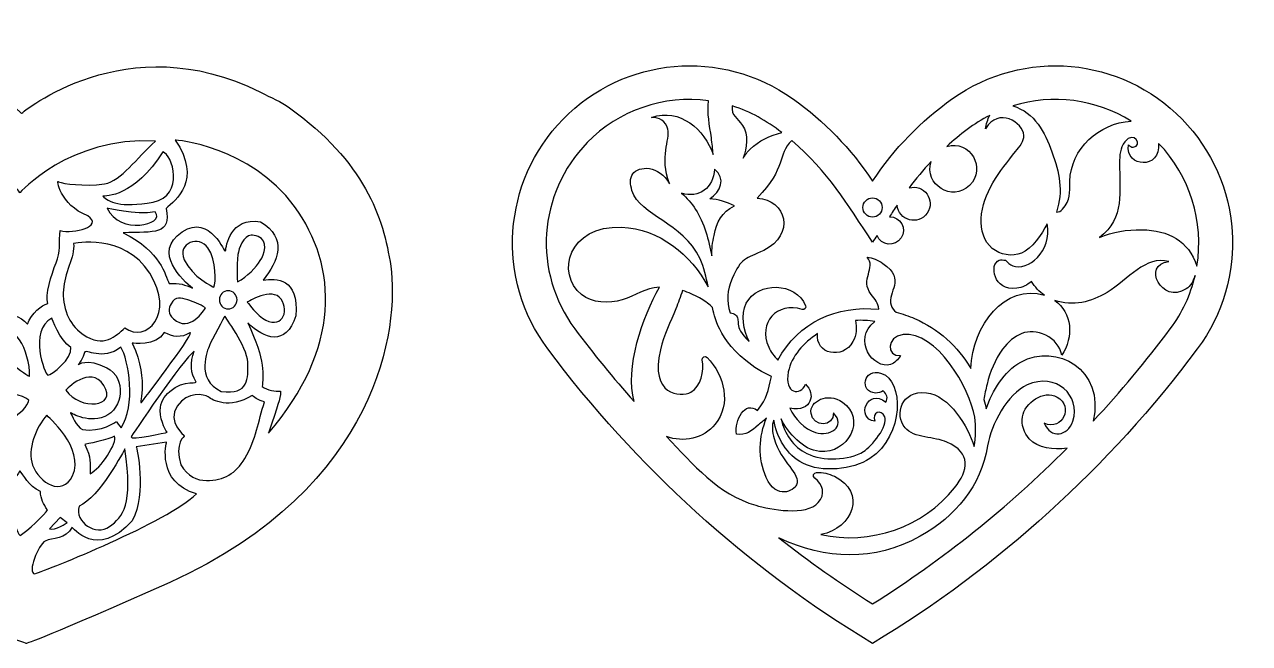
# Model space of a CAD drawing. Header units: centimetres. Extents: x 1 to 127, y -92 to 6.
# Drawn here: x 35.93 to 57.13, y -5.13 to 5.58 of the extents above; entities that cross this region are included whole.
import ezdxf

# ---------------------------------------------------------------- set-up
doc = ezdxf.new("R2010")
doc.units = ezdxf.units.CM
doc.header["$MEASUREMENT"] = 0
doc.layers.add('layer 1', color=7, linetype='Continuous')

msp = doc.modelspace()

# ---------------------------------------------------------------- linework, layer by layer
at = {"layer": 'layer 1', "color": 250}
for points, knots in [([(38.44755, -4.07428), (42.09797, -2.4166), (42.41359, 0.36562), (42.27171, 1.39655), (42.27171, 1.39655), (42.14091, 2.25882), (41.82323, 3.19906), (40.51609, 4.14173), (40.51609, 4.14173), (40.37378, 4.24435), (40.19772, 4.3185), (40.01599, 4.41005), (40.01599, 4.41005), (37.68978, 5.58197), (35.88168, 4.04417), (35.88168, 4.04417), (35.88168, 4.04417), (34.71781, 5.18719), (31.34948, 5.40455), (29.89464, 2.96204), (29.89464, 2.96204), (28.48385, 0.38734), (30.03572, -1.5525), (31.12908, -2.68113), (31.12908, -2.68113), (32.22243, -3.80976), (35.96103, -5.13237), (35.96103, -5.13237), (35.96103, -5.13237), (35.96103, -5.13237), (36.31603, -5.02723), (38.44755, -4.07428)], [0, 0, 0, 0, 0.11111111, 0.11111111, 0.11111111, 0.11111111, 0.22222222, 0.22222222, 0.22222222, 0.22222222, 0.33333333, 0.33333333, 0.33333333, 0.33333333, 0.44444444, 0.44444444, 0.44444444, 0.44444444, 0.55555556, 0.55555556, 0.55555556, 0.55555556, 0.66666667, 0.66666667, 0.66666667, 0.66666667, 0.77777778, 0.77777778, 0.77777778, 0.77777778, 1, 1, 1, 1]), ([(44.98939, -0.03366), (46.51681, -2.07951), (48.42521, -3.81083), (50.60971, -5.13237), (50.60971, -5.13237), (52.7942, -3.81083), (54.70268, -2.07951), (56.23008, -0.03366), (56.23008, -0.03366), (57.13364, 1.17657), (57.02147, 2.86449), (55.96575, 3.94455), (55.96575, 3.94455), (54.91003, 5.02461), (53.22508, 5.17516), (51.99459, 4.2994), (51.99459, 4.2994), (51.43593, 3.9018), (50.98897, 3.44004), (50.60971, 2.86876), (50.60971, 2.86876), (50.23047, 3.44004), (49.7835, 3.9018), (49.22484, 4.2994), (49.22484, 4.2994), (47.99433, 5.17516), (46.30944, 5.02461), (45.25373, 3.94455), (45.25373, 3.94455), (44.19799, 2.86449), (44.08584, 1.17657), (44.98939, -0.03366)], [0, 0, 0, 0, 0.11111111, 0.11111111, 0.11111111, 0.11111111, 0.22222222, 0.22222222, 0.22222222, 0.22222222, 0.33333333, 0.33333333, 0.33333333, 0.33333333, 0.44444444, 0.44444444, 0.44444444, 0.44444444, 0.55555556, 0.55555556, 0.55555556, 0.55555556, 0.66666667, 0.66666667, 0.66666667, 0.66666667, 0.77777778, 0.77777778, 0.77777778, 0.77777778, 1, 1, 1, 1]), ([(46.92158, 1.0334), (46.62912, 0.52639), (46.32003, -0.36721), (46.48333, -0.94499), (46.48333, -0.94499), (46.12304, -0.53905), (45.78141, -0.11971), (45.45667, 0.31523), (45.45667, 0.31523), (44.72499, 1.2953), (44.81579, 2.66225), (45.67075, 3.53688), (45.67075, 3.53688), (46.21744, 4.09617), (46.99559, 4.36523), (47.77096, 4.2631), (47.77096, 4.2631), (47.74282, 4.04413), (47.78992, 3.83644), (47.82038, 3.61914), (47.82038, 3.61914), (47.83385, 3.52309), (47.84151, 3.42668), (47.85079, 3.33029), (47.85079, 3.33029), (47.70672, 3.76242), (47.27397, 4.14412), (46.78674, 3.97383), (46.78674, 3.97383), (46.92002, 3.97941), (47.03311, 3.90523), (47.0652, 3.77228), (47.0652, 3.77228), (47.1133, 3.57297), (46.91644, 3.30749), (47.09765, 2.82294), (47.09765, 2.82294), (46.91765, 3.1583), (46.55804, 3.13598), (46.45856, 2.99802), (46.45856, 2.99802), (46.40656, 2.9259), (46.41418, 2.80897), (46.44625, 2.71072), (46.44625, 2.71072), (46.59458, 2.25638), (47.32188, 2.16334), (47.62417, 1.52868), (47.62417, 1.52868), (47.69656, 1.37669), (47.73165, 1.20852), (47.76313, 1.03855), (47.76313, 1.03855), (47.47639, 1.59655), (46.91445, 2.0493), (46.26573, 2.07367), (46.26573, 2.07367), (45.33963, 2.10845), (45.1274, 1.26671), (45.57207, 0.90804), (45.57207, 0.90804), (45.75865, 0.75753), (46.0437, 0.74382), (46.27805, 0.81773), (46.27805, 0.81773), (46.51374, 0.89206), (46.6701, 1.02259), (46.92158, 1.0334)], [0, 0, 0, 0, 0.05555556, 0.05555556, 0.05555556, 0.05555556, 0.11111111, 0.11111111, 0.11111111, 0.11111111, 0.16666667, 0.16666667, 0.16666667, 0.16666667, 0.22222222, 0.22222222, 0.22222222, 0.22222222, 0.27777778, 0.27777778, 0.27777778, 0.27777778, 0.33333333, 0.33333333, 0.33333333, 0.33333333, 0.38888889, 0.38888889, 0.38888889, 0.38888889, 0.44444444, 0.44444444, 0.44444444, 0.44444444, 0.5, 0.5, 0.5, 0.5, 0.55555556, 0.55555556, 0.55555556, 0.55555556, 0.61111111, 0.61111111, 0.61111111, 0.61111111, 0.66666667, 0.66666667, 0.66666667, 0.66666667, 0.72222222, 0.72222222, 0.72222222, 0.72222222, 0.77777778, 0.77777778, 0.77777778, 0.77777778, 0.83333333, 0.83333333, 0.83333333, 0.83333333, 0.88888889, 0.88888889, 0.88888889, 0.88888889, 1, 1, 1, 1]), ([(53.89958, 2.38634), (53.8695, 2.3505), (53.83834, 2.33579), (53.79152, 2.3354), (53.79152, 2.3354), (53.91613, 2.70013), (53.84226, 3.01456), (53.7143, 3.378), (53.7143, 3.378), (53.59423, 3.71902), (53.41766, 4.05454), (53.03931, 4.1736), (53.03931, 4.1736), (53.72725, 4.38626), (54.47362, 4.28988), (55.08497, 3.90942), (55.08497, 3.90942), (54.53052, 3.8752), (54.03867, 3.43702), (54.0244, 2.86601), (54.0244, 2.86601), (54.0193, 2.66211), (54.03766, 2.55096), (53.89958, 2.38634)], [0, 0, 0, 0, 0.14285714, 0.14285714, 0.14285714, 0.14285714, 0.28571429, 0.28571429, 0.28571429, 0.28571429, 0.42857143, 0.42857143, 0.42857143, 0.42857143, 0.57142857, 0.57142857, 0.57142857, 0.57142857, 0.71428571, 0.71428571, 0.71428571, 0.71428571, 1, 1, 1, 1]), ([(48.81189, -0.00326), (48.62036, 0.42369), (48.95502, 0.78487), (49.39354, 0.65111), (49.39354, 0.65111), (49.43206, 0.63936), (49.46689, 0.67774), (49.45144, 0.71496), (49.45144, 0.71496), (49.28109, 1.12647), (48.61972, 1.13817), (48.42412, 0.75612), (48.42412, 0.75612), (48.32388, 0.56031), (48.37449, 0.28486), (48.47608, 0.09613), (48.47608, 0.09613), (48.17414, 0.37208), (48.34586, 0.46087), (48.23803, 0.55582), (48.23803, 0.55582), (48.2151, 0.576), (48.17975, 0.58711), (48.14772, 0.59276), (48.14772, 0.59276), (48.07095, 0.79548), (48.09768, 0.98404), (48.18057, 1.1838), (48.18057, 1.1838), (48.33425, 1.5542), (48.41791, 1.5234), (48.72645, 1.67221), (48.72645, 1.67221), (49.27935, 1.93888), (49.1169, 2.55665), (48.61254, 2.57578), (48.61254, 2.57578), (49.12691, 3.11113), (48.9556, 3.31928), (49.21017, 3.57293), (49.21017, 3.57293), (49.8447, 3.03582), (50.16404, 2.48562), (50.60971, 1.81431), (50.60971, 1.81431), (50.63553, 1.8532), (50.66135, 1.89207), (50.68717, 1.93097), (50.68717, 1.93097), (50.75724, 1.75307), (50.99849, 1.72753), (51.10426, 1.88681), (51.10426, 1.88681), (51.21002, 2.04612), (51.09279, 2.25856), (50.90166, 2.25405), (50.90166, 2.25405), (50.94643, 2.3215), (50.9912, 2.38891), (51.03597, 2.45636), (51.03597, 2.45636), (51.05734, 2.18854), (51.40306, 2.09576), (51.5557, 2.31684), (51.5557, 2.31684), (51.70835, 2.53795), (51.49901, 2.82833), (51.24104, 2.7534), (51.24104, 2.7534), (51.35956, 2.91332), (51.48666, 3.06462), (51.62376, 3.20894), (51.62376, 3.20894), (51.49548, 2.80935), (51.98761, 2.50455), (52.28817, 2.79743), (52.28817, 2.79743), (52.58877, 3.09031), (52.29689, 3.59015), (51.89412, 3.47232), (51.89412, 3.47232), (52.12063, 3.67656), (52.36507, 3.86968), (52.63732, 4.0096), (52.63732, 4.0096), (52.6019, 3.93714), (52.57869, 3.85342), (52.56563, 3.77881), (52.56563, 3.77881), (52.78554, 4.15765), (53.21763, 3.88623), (53.22884, 3.66342), (53.22884, 3.66342), (53.23376, 3.56578), (53.15675, 3.47137), (53.08495, 3.3819), (53.08495, 3.3819), (52.81902, 3.05049), (52.50714, 2.65812), (52.49067, 2.22463), (52.49067, 2.22463), (52.48336, 2.03219), (52.53639, 1.82486), (52.68124, 1.70541), (52.68124, 1.70541), (52.81522, 1.59492), (53.02769, 1.55961), (53.1861, 1.62333), (53.1861, 1.62333), (53.36585, 1.69562), (53.5452, 1.95652), (53.62935, 2.13223), (53.62935, 2.13223), (53.72974, 1.64614), (53.29, 1.30963), (53.03644, 1.40604), (53.03644, 1.40604), (52.98794, 1.4245), (52.94441, 1.46062), (52.90987, 1.50031), (52.90987, 1.50031), (52.87382, 1.50796), (52.83173, 1.51226), (52.79928, 1.50031), (52.79928, 1.50031), (52.62783, 1.43711), (52.69567, 0.96364), (53.10849, 1.01562), (53.10849, 1.01562), (53.20479, 1.02776), (53.29006, 1.07246), (53.36114, 1.132), (53.36114, 1.132), (53.41899, 1.03941), (53.49378, 0.95697), (53.5849, 0.89594), (53.5849, 0.89594), (52.90171, 1.11048), (52.33804, 0.36606), (52.31008, -0.36996), (52.31008, -0.36996), (52.08554, 0.01102), (51.7453, 0.31583), (51.33858, 0.49201), (51.33858, 0.49201), (51.23476, 0.53699), (51.12712, 0.57343), (51.01713, 0.60101), (51.01713, 0.60101), (50.97737, 0.63508), (50.94548, 0.6763), (50.93109, 0.72247), (50.93109, 0.72247), (50.85606, 0.9631), (51.20626, 1.1587), (50.7893, 1.44665), (50.7893, 1.44665), (50.7039, 1.50563), (50.61329, 1.54039), (50.51664, 1.55572), (50.51664, 1.55572), (50.6807, 1.36629), (50.38384, 1.16894), (50.58642, 0.91008), (50.58642, 0.91008), (50.65209, 0.82615), (50.70884, 0.76301), (50.71796, 0.65361), (50.71796, 0.65361), (49.99348, 0.72792), (49.32228, 0.4319), (48.97265, -0.22582), (48.97265, -0.22582), (48.90613, -0.16207), (48.85029, -0.08891), (48.81189, -0.00326)], [0, 0, 0, 0, 0.02222222, 0.02222222, 0.02222222, 0.02222222, 0.04444444, 0.04444444, 0.04444444, 0.04444444, 0.06666667, 0.06666667, 0.06666667, 0.06666667, 0.08888889, 0.08888889, 0.08888889, 0.08888889, 0.11111111, 0.11111111, 0.11111111, 0.11111111, 0.13333333, 0.13333333, 0.13333333, 0.13333333, 0.15555556, 0.15555556, 0.15555556, 0.15555556, 0.17777778, 0.17777778, 0.17777778, 0.17777778, 0.2, 0.2, 0.2, 0.2, 0.22222222, 0.22222222, 0.22222222, 0.22222222, 0.24444444, 0.24444444, 0.24444444, 0.24444444, 0.26666667, 0.26666667, 0.26666667, 0.26666667, 0.28888889, 0.28888889, 0.28888889, 0.28888889, 0.31111111, 0.31111111, 0.31111111, 0.31111111, 0.33333333, 0.33333333, 0.33333333, 0.33333333, 0.35555556, 0.35555556, 0.35555556, 0.35555556, 0.37777778, 0.37777778, 0.37777778, 0.37777778, 0.4, 0.4, 0.4, 0.4, 0.42222222, 0.42222222, 0.42222222, 0.42222222, 0.44444444, 0.44444444, 0.44444444, 0.44444444, 0.46666667, 0.46666667, 0.46666667, 0.46666667, 0.48888889, 0.48888889, 0.48888889, 0.48888889, 0.51111111, 0.51111111, 0.51111111, 0.51111111, 0.53333333, 0.53333333, 0.53333333, 0.53333333, 0.55555556, 0.55555556, 0.55555556, 0.55555556, 0.57777778, 0.57777778, 0.57777778, 0.57777778, 0.6, 0.6, 0.6, 0.6, 0.62222222, 0.62222222, 0.62222222, 0.62222222, 0.64444444, 0.64444444, 0.64444444, 0.64444444, 0.66666667, 0.66666667, 0.66666667, 0.66666667, 0.68888889, 0.68888889, 0.68888889, 0.68888889, 0.71111111, 0.71111111, 0.71111111, 0.71111111, 0.73333333, 0.73333333, 0.73333333, 0.73333333, 0.75555556, 0.75555556, 0.75555556, 0.75555556, 0.77777778, 0.77777778, 0.77777778, 0.77777778, 0.8, 0.8, 0.8, 0.8, 0.82222222, 0.82222222, 0.82222222, 0.82222222, 0.84444444, 0.84444444, 0.84444444, 0.84444444, 0.86666667, 0.86666667, 0.86666667, 0.86666667, 0.88888889, 0.88888889, 0.88888889, 0.88888889, 0.91111111, 0.91111111, 0.91111111, 0.91111111, 0.93333333, 0.93333333, 0.93333333, 0.93333333, 0.95555556, 0.95555556, 0.95555556, 0.95555556, 1, 1, 1, 1]), ([(48.49284, 3.42353), (48.44617, 3.37736), (48.40465, 3.32575), (48.36831, 3.27067), (48.36831, 3.27067), (48.435, 3.43839), (48.46823, 3.67995), (48.35984, 3.83578), (48.35984, 3.83578), (48.27017, 3.9647), (48.16175, 3.99822), (48.18229, 4.17293), (48.18229, 4.17293), (48.49905, 4.0747), (48.77697, 3.91358), (49.03816, 3.71196), (49.03816, 3.71196), (48.83786, 3.66204), (48.63974, 3.56891), (48.49284, 3.42353)], [0, 0, 0, 0, 0.16666667, 0.16666667, 0.16666667, 0.16666667, 0.33333333, 0.33333333, 0.33333333, 0.33333333, 0.5, 0.5, 0.5, 0.5, 0.66666667, 0.66666667, 0.66666667, 0.66666667, 1, 1, 1, 1]), ([(35.38536, -0.26287), (35.31562, -0.42239), (34.78187, -0.56041), (34.67603, -0.49405), (34.67603, -0.49405), (34.5702, -0.42769), (34.41743, 0.05831), (34.44823, 0.1815), (34.44823, 0.1815), (34.48674, 0.25162), (34.80567, 0.21037), (34.8442, 0.77105), (34.8442, 0.77105), (34.83752, 1.13268), (34.66821, 1.387), (34.66821, 1.387), (34.66821, 1.387), (34.66821, 1.387), (35.00258, 1.18462), (35.27536, 1.22421), (35.27536, 1.22421), (35.54814, 1.26381), (35.71093, 1.497), (35.71093, 1.80498), (35.71093, 1.80498), (35.71093, 2.11294), (35.27535, 2.26679), (34.90138, 2.1304), (34.90138, 2.1304), (34.99703, 2.21961), (35.34127, 2.52066), (35.16978, 3.13367), (35.16978, 3.13367), (35.57014, 2.96208), (35.83852, 2.7333), (35.84821, 2.6654), (35.84821, 2.6654), (35.84821, 2.6654), (36.70291, 3.64346), (38.20084, 3.56416), (38.20084, 3.56416), (37.86413, 3.26048), (37.61587, 2.88733), (37.31681, 2.82129), (37.31681, 2.82129), (36.9516, 2.77736), (36.60856, 2.82145), (36.52047, 2.86088), (36.52047, 2.86088), (36.47647, 2.92689), (36.54247, 2.45612), (37.02642, 2.27133), (37.02642, 2.27133), (37.308, 2.07776), (36.78012, 1.959), (36.55123, 2.01407), (36.55123, 2.01407), (36.52484, 1.8205), (36.56115, 1.63653), (36.48087, 1.4574), (36.48087, 1.4574), (36.39288, 1.25061), (36.29168, 0.88985), (36.33568, 0.75346), (36.33568, 0.75346), (36.22974, 0.7166), (36.05418, 0.5928), (35.98371, 0.39708), (35.98371, 0.39708), (35.85589, 0.52874), (35.68013, 0.64347), (35.45135, 0.44988), (35.45135, 0.44988), (35.22257, 0.2563), (35.26216, -0.11328), (35.38536, -0.26287)], [0, 0, 0, 0, 0.05, 0.05, 0.05, 0.05, 0.1, 0.1, 0.1, 0.1, 0.15, 0.15, 0.15, 0.15, 0.2, 0.2, 0.2, 0.2, 0.25, 0.25, 0.25, 0.25, 0.3, 0.3, 0.3, 0.3, 0.35, 0.35, 0.35, 0.35, 0.4, 0.4, 0.4, 0.4, 0.45, 0.45, 0.45, 0.45, 0.5, 0.5, 0.5, 0.5, 0.55, 0.55, 0.55, 0.55, 0.6, 0.6, 0.6, 0.6, 0.65, 0.65, 0.65, 0.65, 0.7, 0.7, 0.7, 0.7, 0.75, 0.75, 0.75, 0.75, 0.8, 0.8, 0.8, 0.8, 0.85, 0.85, 0.85, 0.85, 0.9, 0.9, 0.9, 0.9, 1, 1, 1, 1]), ([(55.26754, 2.02986), (55.01178, 2.03582), (54.76395, 1.98925), (54.5362, 1.89668), (54.5362, 1.89668), (54.98359, 2.22851), (54.88123, 2.69852), (54.88425, 3.18764), (54.88425, 3.18764), (54.88503, 3.31399), (54.89225, 3.44291), (54.97544, 3.55247), (54.97544, 3.55247), (55.13525, 3.76291), (55.29303, 3.47049), (55.1223, 3.45857), (55.1223, 3.45857), (55.09066, 3.45638), (55.06112, 3.47694), (55.03918, 3.49847), (55.03918, 3.49847), (54.98479, 3.09925), (55.59986, 3.06955), (55.56134, 3.52387), (55.56134, 3.52387), (56.10471, 2.95981), (56.35013, 2.17245), (56.22356, 1.39953), (56.22356, 1.39953), (56.06911, 1.84531), (55.73967, 2.01884), (55.26754, 2.02986)], [0, 0, 0, 0, 0.11111111, 0.11111111, 0.11111111, 0.11111111, 0.22222222, 0.22222222, 0.22222222, 0.22222222, 0.33333333, 0.33333333, 0.33333333, 0.33333333, 0.44444444, 0.44444444, 0.44444444, 0.44444444, 0.55555556, 0.55555556, 0.55555556, 0.55555556, 0.66666667, 0.66666667, 0.66666667, 0.66666667, 0.77777778, 0.77777778, 0.77777778, 0.77777778, 1, 1, 1, 1]), ([(38.43871, 1.09663), (38.35952, 1.25061), (38.30673, 1.63778), (37.64238, 1.97656), (37.64238, 1.97656), (38.18353, 1.99416), (38.48271, 1.93696), (38.38152, 2.39892), (38.38152, 2.39892), (38.54431, 2.53092), (39.01507, 2.89608), (38.5399, 3.58243), (38.5399, 3.58243), (38.5399, 3.58243), (39.8378, 3.48564), (40.60335, 2.43412), (40.60335, 2.43412), (41.36888, 1.38261), (41.40819, -0.02208), (40.15697, -1.49359), (40.15697, -1.49359), (40.32307, -0.9707), (40.35476, -0.93581), (40.36577, -0.76442), (40.36577, -0.76442), (40.27534, -0.77218), (40.13442, -0.75307), (40.04798, -0.68419), (40.04798, -0.68419), (40.05465, -0.50999), (40.11502, -0.23691), (39.79571, 0.41849), (39.79571, 0.41849), (40.08552, 0.13818), (40.44935, 0.00111), (40.62974, 0.53787), (40.62974, 0.53787), (40.67814, 1.20223), (40.29537, 1.19342), (40.06218, 1.15822), (40.06218, 1.15822), (40.32617, 1.47499), (40.48896, 1.89297), (40.01819, 2.16575), (40.01819, 2.16575), (39.49024, 2.26253), (39.42423, 1.73018), (39.41103, 1.66419), (39.41103, 1.66419), (39.39784, 1.59819), (39.15797, 2.31735), (38.66309, 1.99416), (38.66309, 1.99416), (38.13074, 1.63778), (38.68509, 1.14503), (38.83908, 1.01744), (38.83908, 1.01744), (38.709, 1.0763), (38.62107, 1.11211), (38.43871, 1.09663)], [0, 0, 0, 0, 0.0625, 0.0625, 0.0625, 0.0625, 0.125, 0.125, 0.125, 0.125, 0.1875, 0.1875, 0.1875, 0.1875, 0.25, 0.25, 0.25, 0.25, 0.3125, 0.3125, 0.3125, 0.3125, 0.375, 0.375, 0.375, 0.375, 0.4375, 0.4375, 0.4375, 0.4375, 0.5, 0.5, 0.5, 0.5, 0.5625, 0.5625, 0.5625, 0.5625, 0.625, 0.625, 0.625, 0.625, 0.6875, 0.6875, 0.6875, 0.6875, 0.75, 0.75, 0.75, 0.75, 0.8125, 0.8125, 0.8125, 0.8125, 0.875, 0.875, 0.875, 0.875, 1, 1, 1, 1]), ([(38.15714, 2.50892), (37.60074, 2.39886), (37.374, 2.51772), (37.286, 2.61011), (37.286, 2.61011), (37.33001, 2.61011), (37.83596, 2.59691), (38.32432, 3.37565), (38.32432, 3.37565), (38.49591, 3.34485), (38.71354, 2.61898), (38.15714, 2.50892)], [0, 0, 0, 0, 0.25, 0.25, 0.25, 0.25, 0.5, 0.5, 0.5, 0.5, 1, 1, 1, 1]), ([(48.21859, 2.44123), (47.99614, 2.33108), (47.91452, 2.16689), (47.86581, 1.9296), (47.86581, 1.9296), (47.84161, 1.81163), (47.82468, 1.69518), (47.82543, 1.57682), (47.82543, 1.57682), (47.7806, 1.83994), (47.69141, 2.1578), (47.54808, 2.382), (47.54808, 2.382), (47.48098, 2.48695), (47.39522, 2.58097), (47.30123, 2.6628), (47.30123, 2.6628), (47.61288, 2.56579), (47.85527, 2.75993), (47.87239, 3.07544), (47.87239, 3.07544), (48.08295, 2.91507), (47.97857, 2.68988), (47.79187, 2.56566), (47.79187, 2.56566), (47.94105, 2.55521), (48.0872, 2.5127), (48.21859, 2.44123)], [0, 0, 0, 0, 0.125, 0.125, 0.125, 0.125, 0.25, 0.25, 0.25, 0.25, 0.375, 0.375, 0.375, 0.375, 0.5, 0.5, 0.5, 0.5, 0.625, 0.625, 0.625, 0.625, 0.75, 0.75, 0.75, 0.75, 1, 1, 1, 1]), ([(50.60973, 2.24783), (50.70188, 2.24783), (50.77658, 2.32253), (50.77658, 2.41467), (50.77658, 2.41467), (50.77658, 2.50682), (50.70188, 2.58152), (50.60973, 2.58152), (50.60973, 2.58152), (50.51758, 2.58152), (50.44288, 2.50682), (50.44288, 2.41467), (50.44288, 2.41467), (50.44288, 2.32253), (50.51758, 2.24783), (50.60973, 2.24783)], [0, 0, 0, 0, 0.2, 0.2, 0.2, 0.2, 0.4, 0.4, 0.4, 0.4, 0.6, 0.6, 0.6, 0.6, 1, 1, 1, 1]), ([(38.19673, 2.33733), (38.37143, 2.11181), (37.58079, 1.93256), (37.3608, 2.40333), (37.3608, 2.40333), (37.3608, 2.40333), (37.84916, 2.28014), (38.19673, 2.33733)], [0, 0, 0, 0, 0.33333333, 0.33333333, 0.33333333, 0.33333333, 1, 1, 1, 1]), ([(37.66878, 0.33109), (37.51039, 0.19029), (37.308, -0.02968), (36.94723, 0.2167), (36.94723, 0.2167), (36.80349, 0.31486), (36.7212, 0.43538), (36.67368, 0.55682), (36.67368, 0.55682), (36.55605, 0.85736), (36.60138, 1.1214), (36.70658, 1.4101), (36.70658, 1.4101), (36.75428, 1.54097), (36.79708, 1.6767), (36.78005, 1.79178), (36.78005, 1.79178), (36.78005, 1.79178), (37.65117, 1.98096), (38.09994, 1.27702), (38.09994, 1.27702), (38.5487, 0.57307), (38.03395, 0.05392), (37.66878, 0.33109)], [0, 0, 0, 0, 0.14285714, 0.14285714, 0.14285714, 0.14285714, 0.28571429, 0.28571429, 0.28571429, 0.28571429, 0.42857143, 0.42857143, 0.42857143, 0.42857143, 0.57142857, 0.57142857, 0.57142857, 0.57142857, 0.71428571, 0.71428571, 0.71428571, 0.71428571, 1, 1, 1, 1]), ([(39.20865, 1.03503), (39.20865, 1.03503), (38.83029, 1.21102), (38.69829, 1.51019), (38.69829, 1.51019), (38.56631, 1.80937), (38.96227, 1.93256), (39.10746, 1.71698), (39.10746, 1.71698), (39.25265, 1.50139), (39.25265, 1.09663), (39.20865, 1.03503)], [0, 0, 0, 0, 0.25, 0.25, 0.25, 0.25, 0.5, 0.5, 0.5, 0.5, 1, 1, 1, 1]), ([(40.01388, 1.49436), (39.93893, 1.38819), (39.79341, 1.21346), (39.61782, 1.12743), (39.61782, 1.12743), (39.61782, 1.12743), (39.59736, 1.39673), (39.62513, 1.5985), (39.62513, 1.5985), (39.64021, 1.70812), (39.72328, 1.92667), (39.85612, 1.93622), (39.85612, 1.93622), (39.88611, 1.93838), (39.92419, 1.93021), (39.97861, 1.91017), (39.97861, 1.91017), (40.1528, 1.84604), (40.08885, 1.60053), (40.01388, 1.49436)], [0, 0, 0, 0, 0.16666667, 0.16666667, 0.16666667, 0.16666667, 0.33333333, 0.33333333, 0.33333333, 0.33333333, 0.5, 0.5, 0.5, 0.5, 0.66666667, 0.66666667, 0.66666667, 0.66666667, 1, 1, 1, 1]), ([(52.86112, -0.03836), (53.0521, 0.21808), (53.30583, 0.3485), (53.60816, 0.20216), (53.60816, 0.20216), (53.75261, 0.13224), (53.8553, 0.01413), (53.88335, -0.14193), (53.88335, -0.14193), (54.0984, 0.17632), (54.06357, 0.5901), (53.76542, 0.80644), (53.76542, 0.80644), (54.07526, 0.69793), (54.39367, 0.77783), (54.66781, 0.94451), (54.66781, 0.94451), (55.04139, 1.17168), (55.33296, 1.58828), (55.73796, 1.47915), (55.73796, 1.47915), (55.26079, 1.43463), (55.61471, 0.7297), (56.03653, 1.00384), (56.03653, 1.00384), (56.11568, 1.05398), (56.1644, 1.14887), (56.1917, 1.23858), (56.1917, 1.23858), (56.11162, 0.89414), (55.97432, 0.59861), (55.76276, 0.31523), (55.76276, 0.31523), (55.346, -0.24304), (54.90217, -0.77475), (54.4274, -1.2846), (54.4274, -1.2846), (54.63867, -0.38378), (53.78734, 0.07262), (53.1764, -0.26082), (53.1764, -0.26082), (52.88283, -0.42104), (52.68213, -0.75749), (52.57646, -1.06945), (52.57646, -1.06945), (52.56581, -1.01572), (52.55314, -0.96234), (52.53857, -0.90957), (52.53857, -0.90957), (52.55103, -0.82082), (52.56891, -0.73268), (52.59082, -0.64576), (52.59082, -0.64576), (52.64508, -0.43061), (52.72389, -0.22261), (52.86112, -0.03836)], [0, 0, 0, 0, 0.06666667, 0.06666667, 0.06666667, 0.06666667, 0.13333333, 0.13333333, 0.13333333, 0.13333333, 0.2, 0.2, 0.2, 0.2, 0.26666667, 0.26666667, 0.26666667, 0.26666667, 0.33333333, 0.33333333, 0.33333333, 0.33333333, 0.4, 0.4, 0.4, 0.4, 0.46666667, 0.46666667, 0.46666667, 0.46666667, 0.53333333, 0.53333333, 0.53333333, 0.53333333, 0.6, 0.6, 0.6, 0.6, 0.66666667, 0.66666667, 0.66666667, 0.66666667, 0.73333333, 0.73333333, 0.73333333, 0.73333333, 0.8, 0.8, 0.8, 0.8, 0.86666667, 0.86666667, 0.86666667, 0.86666667, 1, 1, 1, 1]), ([(39.06361, 0.68041), (39.04818, 0.6406), (38.79023, 0.23584), (38.51021, 0.48799), (38.51021, 0.48799), (38.41183, 0.57258), (38.4242, 0.67466), (38.46931, 0.74944), (38.46931, 0.74944), (38.55055, 0.88409), (38.63545, 0.85333), (38.76029, 0.81456), (38.76029, 0.81456), (38.85246, 0.78593), (38.96543, 0.74214), (39.06361, 0.68041)], [0, 0, 0, 0, 0.2, 0.2, 0.2, 0.2, 0.4, 0.4, 0.4, 0.4, 0.6, 0.6, 0.6, 0.6, 1, 1, 1, 1]), ([(39.61041, 0.81644), (39.61041, 0.72911), (39.54229, 0.6583), (39.45827, 0.6583), (39.45827, 0.6583), (39.37427, 0.6583), (39.30615, 0.72911), (39.30615, 0.81644), (39.30615, 0.81644), (39.30615, 0.90377), (39.37427, 0.97458), (39.45827, 0.97458), (39.45827, 0.97458), (39.54229, 0.97458), (39.61041, 0.90377), (39.61041, 0.81644)], [0, 0, 0, 0, 0.2, 0.2, 0.2, 0.2, 0.4, 0.4, 0.4, 0.4, 0.6, 0.6, 0.6, 0.6, 1, 1, 1, 1]), ([(40.04917, 0.50126), (39.89154, 0.62107), (39.789, 0.77773), (39.789, 0.77773), (39.789, 0.77773), (39.789, 0.77773), (40.21892, 1.04538), (40.37327, 0.82862), (40.37327, 0.82862), (40.5276, 0.61184), (40.37328, 0.27787), (40.04917, 0.50126)], [0, 0, 0, 0, 0.25, 0.25, 0.25, 0.25, 0.5, 0.5, 0.5, 0.5, 1, 1, 1, 1]), ([(47.88599, -1.33819), (48.16406, -0.99093), (48.05475, -0.49748), (47.74658, -0.18042), (47.74658, -0.18042), (47.71267, -0.14552), (47.65404, -0.17548), (47.66248, -0.22339), (47.66248, -0.22339), (47.69558, -0.41176), (47.64439, -0.68586), (47.46761, -0.78131), (47.46761, -0.78131), (47.28292, -0.88102), (46.74983, -0.83336), (46.9382, -0.04792), (46.9382, -0.04792), (47.00264, 0.22097), (47.11441, 0.42981), (47.2067, 0.66148), (47.2067, 0.66148), (47.24754, 0.76395), (47.28458, 0.87092), (47.32265, 0.97639), (47.32265, 0.97639), (47.42403, 0.94476), (47.52211, 0.90162), (47.61192, 0.85056), (47.61192, 0.85056), (47.69071, 0.80577), (47.76316, 0.7549), (47.83061, 0.69743), (47.83061, 0.69743), (47.87035, 0.63225), (47.8713, 0.20633), (48.41632, -0.2362), (48.41632, -0.2362), (48.55281, -0.34704), (48.70116, -0.43957), (48.85959, -0.51122), (48.85959, -0.51122), (48.79232, -0.77102), (48.79596, -0.86761), (48.61737, -1.10049), (48.61737, -1.10049), (48.40188, -0.91971), (48.21838, -1.26725), (48.25472, -1.50908), (48.25472, -1.50908), (48.42074, -1.5354), (48.51321, -1.45482), (48.63709, -1.3475), (48.63709, -1.3475), (48.68521, -1.30581), (48.73291, -1.26753), (48.77711, -1.22361), (48.77711, -1.22361), (48.6415, -1.55104), (48.6185, -1.92534), (48.76903, -2.26039), (48.76903, -2.26039), (48.94741, -2.65744), (49.25513, -2.48461), (49.29414, -2.38693), (49.29414, -2.38693), (49.37385, -2.18733), (49.02699, -2.00701), (48.90636, -1.58178), (48.90636, -1.58178), (48.87599, -1.47465), (48.85864, -1.35685), (48.90055, -1.26471), (48.90055, -1.26471), (48.94999, -1.56401), (49.12773, -1.87292), (49.40163, -2.01305), (49.40163, -2.01305), (49.72743, -2.17972), (50.27148, -2.12635), (50.56522, -1.92994), (50.56522, -1.92994), (51.17204, -1.52419), (51.14299, -0.57532), (50.76486, -0.45644), (50.76486, -0.45644), (50.44606, -0.35621), (50.37789, -0.78158), (50.66266, -0.79662), (50.66266, -0.79662), (50.70912, -0.79904), (50.75427, -0.7838), (50.7934, -0.76127), (50.7934, -0.76127), (50.85795, -0.81114), (50.87863, -0.88295), (50.8425, -0.95627), (50.8425, -0.95627), (50.51694, -0.69025), (50.31337, -1.24743), (50.64862, -1.28214), (50.64862, -1.28214), (50.59213, -1.135), (50.76223, -1.06695), (50.82098, -1.20671), (50.82098, -1.20671), (50.88752, -1.365), (50.59483, -1.72051), (50.45381, -1.80887), (50.45381, -1.80887), (50.20125, -1.96713), (49.74897, -1.97903), (49.47362, -1.8439), (49.47362, -1.8439), (49.24085, -1.72965), (49.07821, -1.49783), (49.02705, -1.24559), (49.02705, -1.24559), (49.15211, -1.49732), (49.40575, -1.77815), (49.6934, -1.80749), (49.6934, -1.80749), (50.18541, -1.85767), (50.50774, -1.24006), (50.08904, -0.9531), (50.08904, -0.9531), (49.8353, -0.7792), (49.5169, -0.93255), (49.54454, -1.15162), (49.54454, -1.15162), (49.57359, -1.38188), (49.94984, -1.39506), (49.93407, -1.13806), (49.93407, -1.13806), (50.16248, -1.38836), (49.8627, -1.55447), (49.6249, -1.4805), (49.6249, -1.4805), (49.42971, -1.41978), (49.2666, -1.24214), (49.17941, -1.06162), (49.17941, -1.06162), (49.56234, -1.13319), (49.63212, -0.80003), (49.44679, -0.64538), (49.44679, -0.64538), (49.36915, -0.85491), (49.07566, -0.81796), (49.15222, -0.42923), (49.15222, -0.42923), (49.20524, -0.15997), (49.41847, 0.07503), (49.65865, 0.23162), (49.65865, 0.23162), (49.61704, -0.12357), (50.09092, -0.22655), (50.27093, 0.09429), (50.27093, 0.09429), (50.33242, 0.20382), (50.3375, 0.3365), (50.31355, 0.45786), (50.31355, 0.45786), (50.4257, 0.46622), (50.53831, 0.45965), (50.64932, 0.43997), (50.64932, 0.43997), (50.24601, 0.13038), (50.62825, -0.3979), (50.92117, -0.30202), (50.92117, -0.30202), (50.99183, -0.27888), (51.05187, -0.21439), (51.09356, -0.15015), (51.09356, -0.15015), (50.84339, -0.16783), (50.84834, 0.17954), (51.13869, 0.21515), (51.13869, 0.21515), (51.70811, 0.28498), (52.29802, -0.71592), (52.37721, -1.21666), (52.37721, -1.21666), (52.40339, -1.38229), (52.39898, -1.5549), (52.36674, -1.7217), (52.36674, -1.7217), (52.26683, -1.38079), (51.93434, -0.83355), (51.5412, -0.79161), (51.5412, -0.79161), (51.10362, -0.74492), (50.98515, -1.17089), (51.17221, -1.39668), (51.17221, -1.39668), (51.32628, -1.58266), (51.68764, -1.55177), (51.89694, -1.64602), (51.89694, -1.64602), (52.32861, -1.84041), (52.26802, -2.13283), (52.02952, -2.43787), (52.02952, -2.43787), (51.49523, -3.12122), (50.55511, -3.43485), (49.7149, -3.24727), (49.7149, -3.24727), (50.27838, -3.14186), (50.5052, -2.50961), (49.95034, -2.23876), (49.95034, -2.23876), (49.85244, -2.19095), (49.7472, -2.17089), (49.64239, -2.17089), (49.64239, -2.17089), (49.58923, -2.17089), (49.56693, -2.23876), (49.60969, -2.2703), (49.60969, -2.2703), (49.75543, -2.37774), (49.79798, -2.54978), (49.67108, -2.69422), (49.67108, -2.69422), (49.46502, -2.92876), (48.83281, -2.81277), (48.58728, -2.74076), (48.58728, -2.74076), (47.92556, -2.54665), (47.51647, -2.03866), (47.04273, -1.5488), (47.04273, -1.5488), (47.33576, -1.66092), (47.68753, -1.58605), (47.88599, -1.33819)], [0, 0, 0, 0, 0.01694915, 0.01694915, 0.01694915, 0.01694915, 0.03389831, 0.03389831, 0.03389831, 0.03389831, 0.05084746, 0.05084746, 0.05084746, 0.05084746, 0.06779661, 0.06779661, 0.06779661, 0.06779661, 0.08474576, 0.08474576, 0.08474576, 0.08474576, 0.10169492, 0.10169492, 0.10169492, 0.10169492, 0.11864407, 0.11864407, 0.11864407, 0.11864407, 0.13559322, 0.13559322, 0.13559322, 0.13559322, 0.15254237, 0.15254237, 0.15254237, 0.15254237, 0.16949153, 0.16949153, 0.16949153, 0.16949153, 0.18644068, 0.18644068, 0.18644068, 0.18644068, 0.20338983, 0.20338983, 0.20338983, 0.20338983, 0.22033898, 0.22033898, 0.22033898, 0.22033898, 0.23728814, 0.23728814, 0.23728814, 0.23728814, 0.25423729, 0.25423729, 0.25423729, 0.25423729, 0.27118644, 0.27118644, 0.27118644, 0.27118644, 0.28813559, 0.28813559, 0.28813559, 0.28813559, 0.30508475, 0.30508475, 0.30508475, 0.30508475, 0.3220339, 0.3220339, 0.3220339, 0.3220339, 0.33898305, 0.33898305, 0.33898305, 0.33898305, 0.3559322, 0.3559322, 0.3559322, 0.3559322, 0.37288136, 0.37288136, 0.37288136, 0.37288136, 0.38983051, 0.38983051, 0.38983051, 0.38983051, 0.40677966, 0.40677966, 0.40677966, 0.40677966, 0.42372881, 0.42372881, 0.42372881, 0.42372881, 0.44067797, 0.44067797, 0.44067797, 0.44067797, 0.45762712, 0.45762712, 0.45762712, 0.45762712, 0.47457627, 0.47457627, 0.47457627, 0.47457627, 0.49152542, 0.49152542, 0.49152542, 0.49152542, 0.50847458, 0.50847458, 0.50847458, 0.50847458, 0.52542373, 0.52542373, 0.52542373, 0.52542373, 0.54237288, 0.54237288, 0.54237288, 0.54237288, 0.55932203, 0.55932203, 0.55932203, 0.55932203, 0.57627119, 0.57627119, 0.57627119, 0.57627119, 0.59322034, 0.59322034, 0.59322034, 0.59322034, 0.61016949, 0.61016949, 0.61016949, 0.61016949, 0.62711864, 0.62711864, 0.62711864, 0.62711864, 0.6440678, 0.6440678, 0.6440678, 0.6440678, 0.66101695, 0.66101695, 0.66101695, 0.66101695, 0.6779661, 0.6779661, 0.6779661, 0.6779661, 0.69491525, 0.69491525, 0.69491525, 0.69491525, 0.71186441, 0.71186441, 0.71186441, 0.71186441, 0.72881356, 0.72881356, 0.72881356, 0.72881356, 0.74576271, 0.74576271, 0.74576271, 0.74576271, 0.76271186, 0.76271186, 0.76271186, 0.76271186, 0.77966102, 0.77966102, 0.77966102, 0.77966102, 0.79661017, 0.79661017, 0.79661017, 0.79661017, 0.81355932, 0.81355932, 0.81355932, 0.81355932, 0.83050847, 0.83050847, 0.83050847, 0.83050847, 0.84745763, 0.84745763, 0.84745763, 0.84745763, 0.86440678, 0.86440678, 0.86440678, 0.86440678, 0.88135593, 0.88135593, 0.88135593, 0.88135593, 0.89830508, 0.89830508, 0.89830508, 0.89830508, 0.91525424, 0.91525424, 0.91525424, 0.91525424, 0.93220339, 0.93220339, 0.93220339, 0.93220339, 0.94915254, 0.94915254, 0.94915254, 0.94915254, 0.96610169, 0.96610169, 0.96610169, 0.96610169, 1, 1, 1, 1]), ([(35.51606, 0.19382), (35.71449, 0.49684), (36.03419, -0.06497), (36.02096, -0.50954), (36.02096, -0.50954), (36.02096, -0.50954), (35.31763, -0.10921), (35.51606, 0.19382)], [0, 0, 0, 0, 0.33333333, 0.33333333, 0.33333333, 0.33333333, 1, 1, 1, 1]), ([(36.40682, 0.50126), (36.40682, 0.50126), (36.53468, 0.11419), (36.73532, -0.00745), (36.73532, -0.00745), (36.77282, -0.2043), (36.38915, -0.48962), (36.33624, -0.4852), (36.33624, -0.4852), (36.28335, -0.48078), (35.99892, 0.28671), (36.40682, 0.50126)], [0, 0, 0, 0, 0.25, 0.25, 0.25, 0.25, 0.5, 0.5, 0.5, 0.5, 1, 1, 1, 1]), ([(39.79561, -0.26403), (39.80663, -0.53608), (39.8202, -0.83922), (39.33624, -0.76882), (39.33624, -0.76882), (38.88314, -0.5635), (39.10307, -0.04729), (39.13386, 0.02751), (39.13386, 0.02751), (39.16466, 0.1023), (39.39875, 0.53222), (39.39875, 0.53222), (39.39875, 0.53222), (39.39875, 0.53222), (39.78458, 0.00803), (39.79561, -0.26403)], [0, 0, 0, 0, 0.2, 0.2, 0.2, 0.2, 0.4, 0.4, 0.4, 0.4, 0.6, 0.6, 0.6, 0.6, 1, 1, 1, 1]), ([(38.79241, 0.24248), (38.93794, 0.33095), (38.05595, -0.83482), (37.96795, -0.94481), (37.96795, -0.94481), (37.87996, -1.0548), (38.11314, -0.61923), (37.79804, 0.06775), (37.79804, 0.06775), (37.79804, 0.06775), (38.21436, -0.00166), (38.35145, 0.25354), (38.35145, 0.25354), (38.49516, 0.17033), (38.64688, 0.15401), (38.79241, 0.24248)], [0, 0, 0, 0, 0.2, 0.2, 0.2, 0.2, 0.4, 0.4, 0.4, 0.4, 0.6, 0.6, 0.6, 0.6, 1, 1, 1, 1]), ([(37.52358, -1.28798), (37.52358, -1.28798), (37.25521, -1.48597), (36.93843, -1.42877), (36.93843, -1.42877), (36.8223, -1.37821), (36.75364, -1.1736), (36.72724, -1.14279), (36.72724, -1.14279), (36.70085, -1.112), (37.00443, -1.33638), (37.3212, -1.20439), (37.3212, -1.20439), (37.63797, -1.0724), (37.70837, -0.53565), (37.3564, -0.35966), (37.3564, -0.35966), (37.00443, -0.18366), (36.861, -0.30604), (36.861, -0.30604), (36.861, -0.30604), (36.861, -0.30604), (36.95801, -0.17996), (36.96903, -0.09813), (36.96903, -0.09813), (36.98006, -0.01631), (37.28725, -0.25773), (37.59742, -0.00082), (37.59742, -0.00082), (37.74, -0.21723), (37.86236, -1.0328), (37.60277, -1.39798), (37.60277, -1.39798), (37.58131, -1.37166), (37.52358, -1.28798), (37.52358, -1.28798)], [0, 0, 0, 0, 0.1, 0.1, 0.1, 0.1, 0.2, 0.2, 0.2, 0.2, 0.3, 0.3, 0.3, 0.3, 0.4, 0.4, 0.4, 0.4, 0.5, 0.5, 0.5, 0.5, 0.6, 0.6, 0.6, 0.6, 0.7, 0.7, 0.7, 0.7, 0.8, 0.8, 0.8, 0.8, 1, 1, 1, 1]), ([(38.39911, -1.47717), (38.39911, -1.47717), (37.75236, -1.62236), (37.776, -1.55792), (37.776, -1.55792), (37.776, -1.55792), (38.68509, -0.19247), (38.86988, -0.07368), (38.86988, -0.07368), (38.78788, -0.25791), (38.81485, -0.48771), (38.89404, -0.58449), (38.89404, -0.58449), (38.96147, -0.66692), (38.70192, -0.54164), (38.44678, -0.76888), (38.44678, -0.76888), (38.34136, -0.86276), (38.28281, -0.95517), (38.28264, -1.09888), (38.28264, -1.09888), (38.28238, -1.30351), (38.39911, -1.47717), (38.39911, -1.47717)], [0, 0, 0, 0, 0.14285714, 0.14285714, 0.14285714, 0.14285714, 0.28571429, 0.28571429, 0.28571429, 0.28571429, 0.42857143, 0.42857143, 0.42857143, 0.42857143, 0.57142857, 0.57142857, 0.57142857, 0.57142857, 0.71428571, 0.71428571, 0.71428571, 0.71428571, 1, 1, 1, 1]), ([(37.30637, -0.66657), (37.5445, -1.04035), (36.90289, -1.10893), (36.64806, -0.74683), (36.64806, -0.74683), (36.64806, -0.74683), (37.06825, -0.29278), (37.30637, -0.66657)], [0, 0, 0, 0, 0.33333333, 0.33333333, 0.33333333, 0.33333333, 1, 1, 1, 1]), ([(48.98772, -3.30327), (49.80172, -3.68176), (50.63475, -3.72214), (51.43339, -3.2762), (51.43339, -3.2762), (52.04597, -2.93416), (52.48633, -2.40989), (52.60049, -1.70868), (52.60049, -1.70868), (52.66042, -1.34052), (52.94201, -0.81351), (53.28858, -0.65667), (53.28858, -0.65667), (53.78123, -0.43371), (54.22158, -0.84165), (54.07759, -1.28155), (54.07759, -1.28155), (53.98887, -1.55261), (53.68945, -1.58473), (53.58222, -1.3214), (53.58222, -1.3214), (53.89928, -1.45414), (54.09127, -1.03255), (53.80497, -0.86596), (53.80497, -0.86596), (53.57022, -0.72938), (53.24202, -0.97041), (53.20324, -1.20837), (53.20324, -1.20837), (53.18148, -1.3419), (53.23181, -1.49112), (53.32294, -1.59071), (53.32294, -1.59071), (53.47469, -1.75659), (53.73957, -1.78481), (53.97638, -1.75285), (53.97638, -1.75285), (52.94917, -2.78386), (51.84086, -3.67078), (50.60971, -4.44692), (50.60971, -4.44692), (50.04861, -4.09319), (49.50936, -3.71297), (48.98772, -3.30327)], [0, 0, 0, 0, 0.08333333, 0.08333333, 0.08333333, 0.08333333, 0.16666667, 0.16666667, 0.16666667, 0.16666667, 0.25, 0.25, 0.25, 0.25, 0.33333333, 0.33333333, 0.33333333, 0.33333333, 0.41666667, 0.41666667, 0.41666667, 0.41666667, 0.5, 0.5, 0.5, 0.5, 0.58333333, 0.58333333, 0.58333333, 0.58333333, 0.66666667, 0.66666667, 0.66666667, 0.66666667, 0.75, 0.75, 0.75, 0.75, 0.83333333, 0.83333333, 0.83333333, 0.83333333, 1, 1, 1, 1]), ([(36.00554, -0.92093), (35.9901, -1.0271), (35.8534, -1.15317), (35.72111, -1.23279), (35.72111, -1.23279), (35.58881, -1.31242), (35.22502, -1.14875), (35.46315, -0.9165), (35.46315, -0.9165), (35.70126, -0.68426), (36.00554, -0.92093), (36.00554, -0.92093)], [0, 0, 0, 0, 0.25, 0.25, 0.25, 0.25, 0.5, 0.5, 0.5, 0.5, 1, 1, 1, 1]), ([(39.7437, -1.93111), (39.59397, -2.18666), (39.386, -2.31203), (39.08084, -2.31093), (39.08084, -2.31093), (38.91632, -2.31033), (38.7594, -2.24243), (38.6367, -2.04032), (38.6367, -2.04032), (38.52477, -1.66191), (38.7027, -1.53876), (38.7027, -1.53876), (38.7027, -1.53876), (38.7027, -1.53876), (38.39031, -1.29238), (38.5751, -1.02401), (38.5751, -1.02401), (38.75989, -0.75562), (39.03706, -0.81722), (39.11186, -0.86562), (39.11186, -0.86562), (39.18665, -0.91401), (39.47263, -1.09439), (39.87058, -0.83908), (39.87058, -0.83908), (39.89042, -0.85014), (39.97478, -0.93224), (40.08665, -0.94969), (40.08665, -0.94969), (39.97213, -1.29992), (39.94772, -1.58289), (39.7437, -1.93111)], [0, 0, 0, 0, 0.11111111, 0.11111111, 0.11111111, 0.11111111, 0.22222222, 0.22222222, 0.22222222, 0.22222222, 0.33333333, 0.33333333, 0.33333333, 0.33333333, 0.44444444, 0.44444444, 0.44444444, 0.44444444, 0.55555556, 0.55555556, 0.55555556, 0.55555556, 0.66666667, 0.66666667, 0.66666667, 0.66666667, 0.77777778, 0.77777778, 0.77777778, 0.77777778, 1, 1, 1, 1]), ([(36.31641, -1.18192), (36.31641, -1.18192), (36.99122, -1.75434), (36.76244, -2.22951), (36.76244, -2.22951), (36.5873, -2.5933), (36.19291, -2.35877), (36.07295, -2.04522), (36.07295, -2.04522), (35.97318, -1.78437), (36.13606, -1.37655), (36.31641, -1.18192)], [0, 0, 0, 0, 0.25, 0.25, 0.25, 0.25, 0.5, 0.5, 0.5, 0.5, 1, 1, 1, 1]), ([(38.90948, -2.54188), (38.41702, -3.02634), (36.34164, -3.85504), (36.11255, -3.92552), (36.11255, -3.92552), (35.96944, -3.91638), (36.17088, -3.42027), (36.29215, -3.35834), (36.29215, -3.35834), (36.41342, -3.2964), (36.65155, -3.33621), (36.75516, -3.11725), (36.75516, -3.11725), (36.75516, -3.11725), (37.18731, -3.69231), (37.79584, -3.00665), (37.79584, -3.00665), (38.06219, -2.52381), (37.86676, -1.72795), (37.86676, -1.72795), (37.86676, -1.72795), (37.86676, -1.72795), (38.39031, -1.64876), (38.39031, -1.64876), (38.39031, -1.64876), (38.39031, -1.64876), (38.20993, -2.3395), (38.90948, -2.54188)], [0, 0, 0, 0, 0.125, 0.125, 0.125, 0.125, 0.25, 0.25, 0.25, 0.25, 0.375, 0.375, 0.375, 0.375, 0.5, 0.5, 0.5, 0.5, 0.625, 0.625, 0.625, 0.625, 0.75, 0.75, 0.75, 0.75, 1, 1, 1, 1]), ([(37.49158, -1.54464), (37.54451, -1.65524), (37.24906, -2.10867), (37.06826, -2.19272), (37.06826, -2.19272), (37.07267, -2.0047), (37.08764, -1.92423), (36.97565, -1.68622), (36.97565, -1.68622), (36.97565, -1.68622), (37.40999, -1.60437), (37.49158, -1.54464)], [0, 0, 0, 0, 0.25, 0.25, 0.25, 0.25, 0.5, 0.5, 0.5, 0.5, 1, 1, 1, 1]), ([(37.66878, -1.76315), (37.81396, -2.74427), (37.6371, -2.93588), (37.40338, -3.10841), (37.40338, -3.10841), (37.16967, -3.28092), (36.79683, -3.03516), (36.87683, -2.75306), (36.87683, -2.75306), (37.2288, -2.61667), (37.66878, -1.76315), (37.66878, -1.76315)], [0, 0, 0, 0, 0.25, 0.25, 0.25, 0.25, 0.5, 0.5, 0.5, 0.5, 1, 1, 1, 1]), ([(35.8534, -2.14184), (35.90852, -2.2115), (36.00223, -2.40061), (36.20838, -2.50236), (36.20838, -2.50236), (36.21389, -2.63175), (36.25909, -2.72355), (36.32964, -2.81643), (36.32964, -2.81643), (36.3153, -2.87838), (35.95731, -3.20624), (35.85612, -3.26343), (35.85612, -3.26343), (35.74831, -3.14809), (35.66693, -2.70907), (35.6241, -2.41168), (35.6241, -2.41168), (35.64394, -2.41168), (35.80489, -2.24359), (35.8534, -2.14184)], [0, 0, 0, 0, 0.16666667, 0.16666667, 0.16666667, 0.16666667, 0.33333333, 0.33333333, 0.33333333, 0.33333333, 0.5, 0.5, 0.5, 0.5, 0.66666667, 0.66666667, 0.66666667, 0.66666667, 1, 1, 1, 1]), ([(36.67138, -3.04204), (36.67138, -3.04204), (36.45973, -3.17917), (36.36492, -3.1482), (36.36492, -3.1482), (36.36492, -3.1482), (36.55012, -2.95356), (36.55012, -2.95356), (36.55012, -2.95356), (36.55012, -2.95356), (36.67138, -3.04204), (36.67138, -3.04204)], [0, 0, 0, 0, 0.25, 0.25, 0.25, 0.25, 0.5, 0.5, 0.5, 0.5, 1, 1, 1, 1])]:
    msp.add_open_spline(points, degree=3, knots=knots, dxfattribs=at)

doc.saveas('drawing.dxf')
